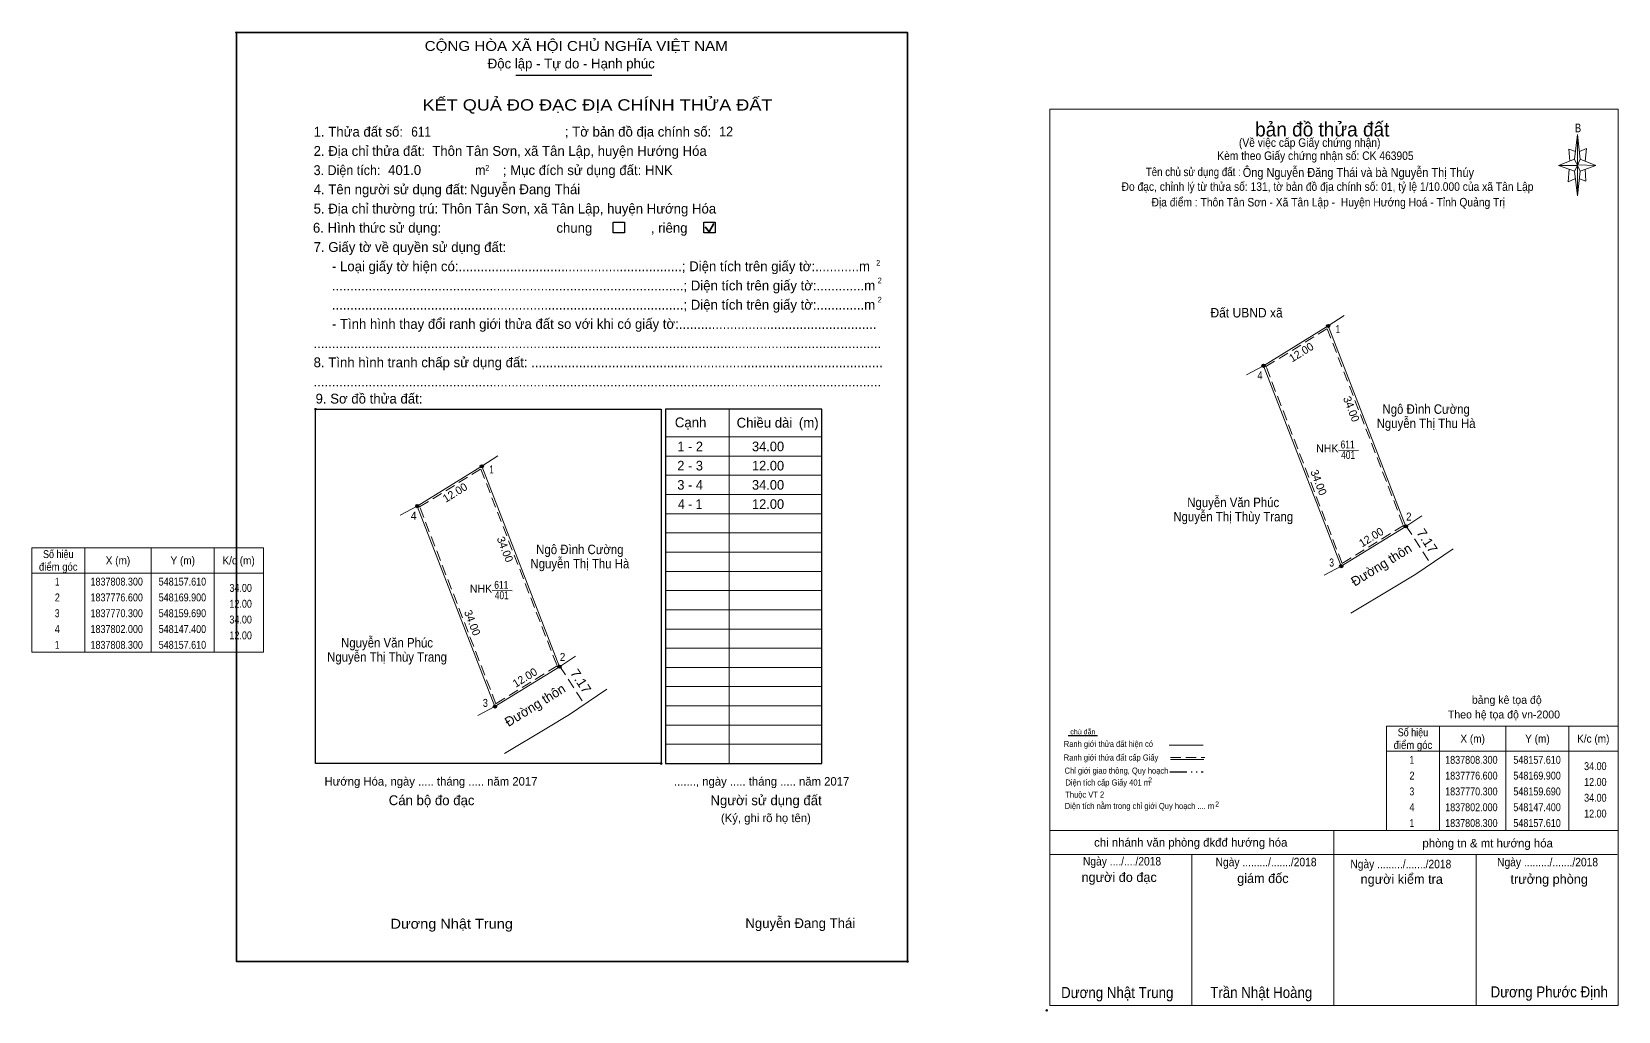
# Model space of a CAD drawing. Header units: metres. Extents: x 548086 to 548747, y 1837721 to 1837877.
# Drawn here: x 548086.4 to 548337.5, y 1837722.1 to 1837877 of the extents above; entities that cross this region are included whole.
import ezdxf
from ezdxf.enums import TextEntityAlignment as Align

# ---------------------------------------------------------------- set-up
doc = ezdxf.new("R2010")
doc.units = ezdxf.units.M
doc.header["$LTSCALE"] = 0.54
doc.header["$PDMODE"] = 32
doc.header["$PDSIZE"] = 0.27
doc.linetypes.add('DASH_DOUBLE_DOT', pattern=[9.2, 5, -1.2, 0.3, -1.2, 0.3, -1.2])
doc.linetypes.add('MEDIUM_DASHED', pattern=[4.5, 3, -1.5])
for name, color, linetype, lineweight in [('1', 7, 'Continuous', 13), ('10', 7, 'Continuous', 13), ('11', 7, 'Continuous', 25), ('2', 7, 'Continuous', 35), ('27', 7, 'Continuous', 13), ('4', 7, 'Continuous', 13), ('50', 7, 'Continuous', 25), ('63', 7, 'Continuous', 13), ('8', 7, 'Continuous', 13)]:
    doc.layers.add(name, color=color, linetype=linetype, lineweight=lineweight)
for name, color, linetype in [('36', 7, 'Continuous'), ('48', 7, 'Continuous'), ('52', 7, 'Continuous'), ('6', 7, 'Continuous'), ('9', 7, 'Continuous')]:
    doc.layers.add(name, color=color, linetype=linetype)

msp = doc.modelspace()

# ---------------------------------------------------------------- hatches: boundary and pattern name
at = {"layer": '11'}
for points in [[(548157.8633, 1837808.3, 1), (548157.3567, 1837808.3, 1)], [(548147.6533, 1837802, 1), (548147.1467, 1837802, 1)], [(548147.6533, 1837802, 1), (548147.1467, 1837802, 1)], [(548170.1533, 1837776.6, 1), (548169.6467, 1837776.6, 1)], [(548159.9433, 1837770.3, 1), (548159.4367, 1837770.3, 1)]]:
    msp.add_hatch(color=256, dxfattribs=at).paths.add_polyline_path(points)
at = {"layer": '8'}
for points in [[(548291.8233, 1837830.5, 1), (548291.3167, 1837830.5, 1)], [(548281.6133, 1837824.2, 1), (548281.1067, 1837824.2, 1)], [(548281.6133, 1837824.2, 1), (548281.1067, 1837824.2, 1)], [(548304.1133, 1837798.8, 1), (548303.6067, 1837798.8, 1)], [(548293.9033, 1837792.5, 1), (548293.3967, 1837792.5, 1)]]:
    msp.add_hatch(color=256, dxfattribs=at).paths.add_polyline_path(points)

# ---------------------------------------------------------------- linework, layer by layer
at = {"layer": '1', "lineweight": 25}
for p, q in [((548163.01, 1837870.16), (548184.5, 1837870.16)), ((548211.46, 1837817.34), (548186.71, 1837817.34)), ((548186.71, 1837817.34), (548186.71, 1837813.65)), ((548211.46, 1837761.28), (548211.46, 1837817.34)), ((548186.71, 1837813.65), (548186.71, 1837766.88)), ((548186.71, 1837766.88), (548186.71, 1837761.28))]:
    msp.add_line(p, q, dxfattribs=at)
at = {"layer": '1', "lineweight": 35}
for p, q in [((548192.98, 1837846.15), (548193.58, 1837845.36)), ((548193.58, 1837845.36), (548194.32, 1837846.68))]:
    msp.add_line(p, q, dxfattribs=at)
at = {"layer": '1'}
for p, q in [((548196.77, 1837817.34), (548196.77, 1837761.28)), ((548186.71, 1837812.96), (548189.79, 1837812.96)), ((548189.79, 1837812.96), (548203.72, 1837812.96)), ((548203.72, 1837812.96), (548211.46, 1837812.96)), ((548186.71, 1837809.92), (548189.79, 1837809.92)), ((548189.79, 1837809.92), (548203.72, 1837809.92)), ((548203.72, 1837809.92), (548211.46, 1837809.92)), ((548186.71, 1837806.88), (548189.79, 1837806.88)), ((548189.79, 1837806.88), (548203.72, 1837806.88)), ((548203.72, 1837806.88), (548211.46, 1837806.88)), ((548186.71, 1837803.84), (548189.79, 1837803.84)), ((548189.79, 1837803.84), (548203.72, 1837803.84)), ((548203.72, 1837803.84), (548211.46, 1837803.84)), ((548186.71, 1837800.8), (548189.79, 1837800.8)), ((548189.79, 1837800.8), (548203.72, 1837800.8)), ((548203.72, 1837800.8), (548211.46, 1837800.8)), ((548186.71, 1837797.76), (548189.79, 1837797.76)), ((548189.79, 1837797.76), (548203.72, 1837797.76)), ((548203.72, 1837797.76), (548211.46, 1837797.76)), ((548186.71, 1837794.72), (548189.79, 1837794.72)), ((548189.79, 1837794.72), (548203.72, 1837794.72)), ((548203.72, 1837794.72), (548211.46, 1837794.72)), ((548186.71, 1837791.68), (548189.79, 1837791.68)), ((548189.79, 1837791.68), (548203.72, 1837791.68)), ((548203.72, 1837791.68), (548211.46, 1837791.68)), ((548186.71, 1837788.64), (548189.79, 1837788.64)), ((548189.79, 1837788.64), (548203.72, 1837788.64)), ((548203.72, 1837788.64), (548211.46, 1837788.64)), ((548186.71, 1837785.6), (548189.79, 1837785.6)), ((548189.79, 1837785.6), (548203.72, 1837785.6)), ((548203.72, 1837785.6), (548211.46, 1837785.6)), ((548186.71, 1837782.56), (548189.79, 1837782.56)), ((548189.79, 1837782.56), (548203.72, 1837782.56)), ((548203.72, 1837782.56), (548211.46, 1837782.56)), ((548186.71, 1837779.52), (548189.79, 1837779.52)), ((548189.79, 1837779.52), (548203.72, 1837779.52)), ((548203.72, 1837779.52), (548211.46, 1837779.52)), ((548186.71, 1837776.48), (548189.79, 1837776.48)), ((548189.79, 1837776.48), (548203.72, 1837776.48)), ((548203.72, 1837776.48), (548211.46, 1837776.48)), ((548186.71, 1837773.44), (548189.79, 1837773.44)), ((548189.79, 1837773.44), (548203.72, 1837773.44)), ((548203.72, 1837773.44), (548211.46, 1837773.44)), ((548186.71, 1837770.4), (548189.79, 1837770.4)), ((548189.79, 1837770.4), (548203.72, 1837770.4)), ((548203.72, 1837770.4), (548211.46, 1837770.4)), ((548186.71, 1837767.36), (548189.79, 1837767.36)), ((548189.79, 1837767.36), (548203.72, 1837767.36)), ((548203.72, 1837767.36), (548211.46, 1837767.36)), ((548186.71, 1837764.32), (548203.72, 1837764.32)), ((548203.72, 1837764.32), (548211.46, 1837764.32))]:
    msp.add_line(p, q, dxfattribs=at)
at = {"layer": '1', "lineweight": 25}
msp.add_lwpolyline([(548186, 1837766.88), (548186, 1837761.28), (548131.3, 1837761.28), (548131.3, 1837817.32), (548186, 1837817.32), (548186, 1837813.65)], close=True, dxfattribs=at)
at = {"layer": '1'}
msp.add_lwpolyline([(548157.61, 1837808.3), (548169.9, 1837776.6), (548159.69, 1837770.3), (548147.4, 1837802)], close=True, dxfattribs=at)
at = {"layer": '1', "lineweight": 25}
msp.add_lwpolyline([(548186.71, 1837761.28), (548211.46, 1837761.28), (548211.46, 1837761.83)], dxfattribs=at)
at = {"layer": '1'}
for p in [(548118.78, 1837876.9), (548131.3, 1837817.32), (548186, 1837761.28), (548225.01, 1837729.97)]:
    msp.add_point(p, dxfattribs=at)
at = {"layer": '10', "linetype": 'MEDIUM_DASHED'}
msp.add_line((548169.96, 1837776.64), (548173.89, 1837770.63), dxfattribs=at)
at = {"layer": '10'}
msp.add_line((548171.51, 1837769.03), (548177.42, 1837773.02), dxfattribs=at)
msp.add_lwpolyline([(548147.4, 1837802), (548157.61, 1837808.3), (548169.9, 1837776.6), (548159.69, 1837770.3)], close=True, dxfattribs=at)
at = {"layer": '10', "linetype": 'MEDIUM_DASHED'}
msp.add_lwpolyline([(548147.77, 1837801.88), (548157.46, 1837807.86), (548169.53, 1837776.72), (548159.84, 1837770.74)], close=True, dxfattribs=at)
at = {"layer": '10'}
msp.add_lwpolyline([(548161.21, 1837762.88), (548167.91, 1837766.88), (548171.51, 1837769.03)], dxfattribs=at)
at = {"layer": '11'}
for centre in [(548157.61, 1837808.3), (548147.4, 1837802), (548147.4, 1837802), (548169.9, 1837776.6), (548159.69, 1837770.3)]:
    msp.add_circle(centre, 0.2533, dxfattribs=at)
at = {"layer": '2'}
msp.add_lwpolyline([(548118.78, 1837876.9), (548225.01, 1837876.9), (548225.01, 1837729.97), (548118.78, 1837729.97)], close=True, dxfattribs=at)
at = {"layer": '27'}
for p, q in [((548157.61, 1837808.3), (548160.15, 1837809.96)), ((548147.4, 1837802), (548144.71, 1837800.59)), ((548169.9, 1837776.6), (548172.44, 1837778.26)), ((548159.69, 1837770.3), (548157, 1837768.89))]:
    msp.add_line(p, q, dxfattribs=at)
at = {"layer": '4'}
for p, q in [((548330.55, 1837856.88), (548331.05, 1837860.78)), ((548330.55, 1837854.98), (548328.05, 1837855.88)), ((548331.45, 1837854.98), (548331.05, 1837851.08)), ((548331.45, 1837856.88), (548333.95, 1837855.88)), ((548332.25, 1837855.28), (548332.35, 1837853.38)), ((548332.35, 1837853.38), (548331.35, 1837853.78)), ((548266.43, 1837764.17), (548271.81, 1837764.17)), ((548266.63, 1837761.93), (548271.9, 1837761.93)), ((548247.5, 1837750.71), (548337.5, 1837750.71)), ((548247.5, 1837750.71), (548337.5, 1837750.71)), ((548247.5, 1837750.71), (548337.5, 1837750.71)), ((548292.5, 1837723.01), (548292.5, 1837750.71)), ((548247.5, 1837746.91), (548337.3, 1837746.91)), ((548270, 1837723.01), (548270, 1837746.91)), ((548315, 1837723.01), (548315, 1837746.91)), ((548337.5, 1837723.01), (548247.5, 1837723.01))]:
    msp.add_line(p, q, dxfattribs=at)
at = {"layer": '4', "lineweight": 25}
msp.add_line((548255.05, 1837765.66), (548250.43, 1837765.66), dxfattribs=at)
at = {"layer": '4', "linetype": 'MEDIUM_DASHED'}
msp.add_line((548266.63, 1837762.25), (548272.07, 1837762.25), dxfattribs=at)
at = {"layer": '4', "linetype": 'DASH_DOUBLE_DOT', "lineweight": 25}
msp.add_line((548266.53, 1837759.96), (548271.77, 1837759.96), dxfattribs=at)
at = {"layer": '4'}
for points in [[(548247.5, 1837864.81), (548337.5, 1837864.81), (548337.5, 1837723.01), (548247.5, 1837723.01)], [(548331.05, 1837860.78), (548331.45, 1837856.88), (548331.05, 1837855.88)], [(548331.05, 1837855.88), (548328.05, 1837855.88), (548330.55, 1837856.88), (548331.45, 1837854.98), (548333.95, 1837855.88), (548331.05, 1837855.98)], [(548331.05, 1837855.88), (548331.05, 1837851.08), (548330.55, 1837854.98)]]:
    msp.add_lwpolyline(points, close=True, dxfattribs=at)
for points in [[(548330.75, 1837858.08), (548329.65, 1837858.48), (548329.85, 1837856.58)], [(548331.35, 1837858.08), (548332.45, 1837858.58), (548332.25, 1837856.58)], [(548331.05, 1837855.88), (548330.55, 1837856.88), (548328.05, 1837855.88)], [(548329.75, 1837855.28), (548329.55, 1837853.28), (548330.65, 1837853.78)], [(548331.05, 1837855.88), (548331.45, 1837854.98), (548333.95, 1837855.88)]]:
    msp.add_lwpolyline(points, dxfattribs=at)
msp.add_point((548247.03, 1837722.23), dxfattribs=at)
at = {"layer": '50'}
for points in [[(548178.38, 1837846.93), (548180.21, 1837846.93), (548180.21, 1837845.23), (548178.38, 1837845.23)], [(548192.74, 1837846.93), (548194.56, 1837846.93), (548194.56, 1837845.23), (548192.74, 1837845.23)]]:
    msp.add_lwpolyline(points, close=True, dxfattribs=at)
at = {"layer": '63'}
for p, q in [((548094.77, 1837795.4), (548094.77, 1837778.9)), ((548105.27, 1837795.4), (548105.27, 1837778.9)), ((548115.27, 1837795.4), (548115.27, 1837778.9)), ((548086.37, 1837791.4), (548123.07, 1837791.4)), ((548159.25, 1837788.64), (548162.42, 1837788.59)), ((548309.2, 1837767.21), (548309.2, 1837750.71)), ((548319.7, 1837767.21), (548319.7, 1837750.71)), ((548329.7, 1837767.21), (548329.7, 1837750.71)), ((548300.8, 1837763.21), (548337.5, 1837763.21))]:
    msp.add_line(p, q, dxfattribs=at)
for points in [[(548086.37, 1837795.4), (548123.07, 1837795.4), (548123.07, 1837778.9), (548086.37, 1837778.9)], [(548300.8, 1837767.21), (548337.5, 1837767.21), (548337.5, 1837750.71), (548300.8, 1837750.71)]]:
    msp.add_lwpolyline(points, close=True, dxfattribs=at)
at = {"layer": '8'}
for p, q in [((548291.57, 1837830.5), (548294.11, 1837832.16)), ((548281.36, 1837824.2), (548278.67, 1837822.79)), ((548293.21, 1837810.84), (548296.38, 1837810.79)), ((548303.86, 1837798.8), (548306.4, 1837800.46)), ((548305.47, 1837791.23), (548311.38, 1837795.22)), ((548293.65, 1837792.5), (548290.96, 1837791.09))]:
    msp.add_line(p, q, dxfattribs=at)
at = {"layer": '8', "linetype": 'MEDIUM_DASHED'}
msp.add_line((548303.92, 1837798.84), (548307.85, 1837792.83), dxfattribs=at)
at = {"layer": '8'}
for points in [[(548281.36, 1837824.2), (548291.57, 1837830.5), (548303.86, 1837798.8), (548293.65, 1837792.5)], [(548291.57, 1837830.5), (548303.86, 1837798.8), (548293.65, 1837792.5), (548281.36, 1837824.2)]]:
    msp.add_lwpolyline(points, close=True, dxfattribs=at)
at = {"layer": '8', "linetype": 'MEDIUM_DASHED'}
msp.add_lwpolyline([(548281.73, 1837824.08), (548291.42, 1837830.06), (548303.49, 1837798.92), (548293.8, 1837792.94)], close=True, dxfattribs=at)
at = {"layer": '8'}
msp.add_lwpolyline([(548295.17, 1837785.08), (548301.87, 1837789.08), (548305.47, 1837791.23)], dxfattribs=at)
at = {"layer": '8', "lineweight": 25}
for centre in [(548291.57, 1837830.5), (548281.36, 1837824.2), (548281.36, 1837824.2), (548303.86, 1837798.8), (548293.65, 1837792.5)]:
    msp.add_circle(centre, 0.2533, dxfattribs=at)

# ---------------------------------------------------------------- texts
at = {"layer": '1'}
for s, height, width, p in [('CỘNG HÒA XÃ HỘI CHỦ NGHĨA VIỆT NAM', 1.56, 1.15, (548148.57, 1837874.01)), ('3. Diện tích:', 1.56, 0.95, (548130.99, 1837854.36)), ('m', 1.56, 0.95, (548156.54, 1837854.36)), ('2', 0.8916, 0.9, (548158.15, 1837855.07)), ('2', 0.8916, 0.9, (548220.03, 1837840.03)), ('2', 0.8916, 0.9, (548220.27, 1837837.25)), ('2', 0.8916, 0.9, (548220.27, 1837834.21)), ('Dương Nhật Trung', 1.56, 1.1, (548143.16, 1837735.16))]:
    msp.add_text(s, height=height, dxfattribs=dict(at, width=width)).set_placement(p)
for s, height, p in [('Độc lập - Tự do - Hạnh phúc', 1.56, (548158.55, 1837871.23)), ('1. Thửa đất số:', 1.56, (548130.99, 1837860.44)), ('; Tờ bản đồ địa chính số:', 1.56, (548170.76, 1837860.45)), ('2. Địa chỉ thửa đất:', 1.56, (548130.99, 1837857.4)), ('; Mục đích sử dụng đất: HNK', 1.56, (548160.94, 1837854.36)), ('4. Tên người sử dụng đất:', 1.56, (548130.99, 1837851.32)), ('5. Địa chỉ thường trú: Thôn Tân Sơn, xã Tân Lập, huyện Hướng Hóa', 1.56, (548130.99, 1837848.28)), ('chung                , riêng', 1.56, (548169.42, 1837845.24)), ('7. Giấy tờ về quyền sử dụng đất:', 1.56, (548130.99, 1837842.2)), ('     - Loại giấy tờ hiện có:.............................................................; Diện tích trên giấy tờ:............m', 1.56, (548130.99, 1837839.16)), ('     ................................................................................................; Diện tích trên giấy tờ:.............m', 1.56, (548130.99, 1837836.12)), ('     ................................................................................................; Diện tích trên giấy tờ:.............m', 1.56, (548130.99, 1837833.08)), ('     - Tình hình thay đổi ranh giới thửa đất so với khi có giấy tờ:......................................................', 1.56, (548130.99, 1837830.04)), ('...........................................................................................................................................................', 1.56, (548130.99, 1837827)), ('8. Tình hình tranh chấp sử dụng đất: ................................................................................................', 1.56, (548130.99, 1837823.96)), ('...........................................................................................................................................................', 1.56, (548130.99, 1837820.92)), ('9. Sơ đồ thửa đất:', 1.56, (548131.3, 1837818.22)), ('Cạnh', 1.56, (548188.17, 1837814.46)), ('Chiều dài', 1.56, (548197.95, 1837814.41)), ('(m)', 1.56, (548207.8, 1837814.43)), ('Hướng Hóa, ngày ..... tháng ..... năm 2017', 1.338, (548132.72, 1837757.79)), ('......., ngày ..... tháng ..... năm 2017', 1.338, (548188.03, 1837757.79)), ('Cán bộ đo đạc', 1.56, (548142.88, 1837754.69)), ('Người sử dụng đất', 1.56, (548193.8, 1837754.69)), ('(Ký, ghi rõ họ tên)', 1.338, (548195.47, 1837752.01))]:
    msp.add_text(s, height=height, dxfattribs=at).set_placement(p)
for s, height, width, p in [('KẾT QUẢ ĐO ĐẠC ĐỊA CHÍNH THỬA ĐẤT', 1.783, 1.2, (548175.925, 1837864.57)), ('611', 1.25, 0.8, (548160.7, 1837788.92)), ('401', 1.25, 0.8, (548160.78, 1837787.27))]:
    msp.add_text(s, height=height, dxfattribs=dict(at, width=width)).set_placement(p, align=Align.CENTER)
msp.add_text('NHK', height=1.25, dxfattribs=at).set_placement((548157.475, 1837788.31), align=Align.CENTER)
at = {"layer": '10', "width": 1.05}
msp.add_text('7.17', height=1.5, rotation=303.2, dxfattribs=at).set_placement((548171.53, 1837775.61))
at = {"layer": '10'}
msp.add_text('Đường thôn', height=1.5, rotation=31.676, dxfattribs=at).set_placement((548161.83, 1837767.04))
at = {"layer": '36', "width": 0.9}
for s, p in [('Ngô Đình Cường', (548173.135, 1837794.4)), ('Nguyễn Thị Thu Hà', (548173.135, 1837792.15)), ('Nguyễn Văn Phúc', (548142.61, 1837779.64)), ('Nguyễn Thị Thùy Trang', (548142.61, 1837777.39))]:
    msp.add_text(s, height=1.5, dxfattribs=at).set_placement(p, align=Align.CENTER)
at = {"layer": '4'}
for s, height, p in [('bản đồ thửa đất', 2.25, (548290.645, 1837860.47)), ('bảng kê tọa độ', 1.25, (548319.855, 1837770.73)), ('Theo hệ tọa độ vn-2000', 1.25, (548319.405, 1837768.41)), ('chi nhánh văn phòng đkđđ hướng hóa', 1.35, (548269.83, 1837748.13)), ('phòng tn & mt hướng hóa', 1.35, (548316.825, 1837748.01)), ('người đo đạc', 1.5, (548258.495, 1837742.55)), ('giám đốc', 1.5, (548281.245, 1837742.37)), ('người kiểm tra', 1.5, (548303.225, 1837742.25)), ('trưởng phòng', 1.5, (548326.565, 1837742.25))]:
    msp.add_text(s, height=height, dxfattribs=at).set_placement(p, align=Align.CENTER)
for s, height, width, p in [('B', 1.378, 0.8, (548331.13, 1837861.13)), ('(Về việc cấp Giấy chứng nhận)', 1.35, 0.9, (548288.655, 1837858.83)), ('Kèm theo Giấy chứng nhận số: CK 463905', 1.35, 0.9, (548289.565, 1837856.75)), ('Tên chủ sử dụng đất :', 1.35, 0.85, (548270.225, 1837854.2)), ('Đo đạc, chỉnh lý từ thửa số: 131, tờ bản đồ địa chính số: 01, tỷ lệ 1/10.000 của xã Tân Lập', 1.35, 0.9, (548291.48, 1837851.87)), ('Địa điểm : Thôn Tân Sơn - Xã Tân Lập -  Huyện Hướng Hoá - Tỉnh Quảng Trị ', 1.35, 0.9, (548291.825, 1837849.4)), ('chú dẫn', 0.7999, 1.05, (548252.75, 1837765.9)), ('Ranh giới thửa đất hiện có ', 0.96, 0.9, (548256.955, 1837763.9)), ('Ranh giới thửa đất cấp Giấy', 0.96, 0.9, (548257.21, 1837761.75)), ('Chỉ giới giao thông, Quy hoạch', 0.96, 0.9, (548258.07, 1837759.68)), ('Thuộc VT 2', 0.96, 0.9, (548253.045, 1837755.89)), ('Diện tích cấp Giấy 401 m', 0.96, 0.9, (548256.7, 1837757.8)), ('2', 0.8, 0.8, (548263.41, 1837758.3)), ('Diện tích nằm trong chỉ giới Quy hoạch .... m', 0.96, 0.9, (548261.715, 1837754.09)), ('2', 0.8, 0.8, (548274, 1837754.47)), ('Ngày ..../..../2018', 1.35, 0.9, (548258.95, 1837745.15)), ('Ngày ........./......./2018', 1.35, 0.9, (548281.75, 1837745.02)), ('Ngày ........./......./2018', 1.35, 0.9, (548303.08, 1837744.71)), ('Ngày ........./......./2018', 1.35, 0.9, (548326.31, 1837745.01)), ('Dương Nhật Trung', 1.75, 0.9, (548258.195, 1837724.18)), ('Trần Nhật Hoàng', 1.75, 0.9, (548280.99, 1837724.19)), ('Dương Phước Định', 1.75, 0.9, (548326.575, 1837724.28))]:
    msp.add_text(s, height=height, dxfattribs=dict(at, width=width)).set_placement(p, align=Align.CENTER)
at = {"layer": '4', "width": 0.9}
msp.add_text('Ông Nguyễn Đăng Thái và bà Nguyễn Thị Thúy', height=1.44, dxfattribs=at).set_placement((548278.06, 1837854.06))
at = {"layer": '48'}
msp.add_text('6. Hình thức sử dụng:', height=1.56, dxfattribs=at).set_placement((548130.88, 1837845.25))
at = {"layer": '52'}
for s, p in [('1 - 2', (548190.59, 1837810.68)), ('34.00', (548202.92, 1837810.68)), ('2 - 3', (548190.585, 1837807.64)), ('12.00', (548202.92, 1837807.64)), ('3 - 4', (548190.59, 1837804.6)), ('34.00', (548202.92, 1837804.6)), ('12.00', (548202.92, 1837801.56))]:
    msp.add_text(s, height=1.52, dxfattribs=at).set_placement(p, align=Align.CENTER)
at = {"layer": '52', "width": 0.95}
msp.add_text('4 - 1', height=1.52, dxfattribs=at).set_placement((548190.595, 1837801.56), align=Align.CENTER)
at = {"layer": '6'}
for s, width, p in [('611', 0.9, (548146.44, 1837860.45)), ('12', 0.95, (548195.18, 1837860.47))]:
    msp.add_text(s, height=1.56, dxfattribs=dict(at, width=width)).set_placement(p)
for s, p in [('Thôn Tân Sơn, xã Tân Lập, huyện Hướng Hóa', (548149.77, 1837857.4)), ('401.0', (548142.78, 1837854.38)), ('Nguyễn Đang Thái', (548155.79, 1837851.34)), ('Nguyễn Đang Thái', (548199.33, 1837735.25))]:
    msp.add_text(s, height=1.56, dxfattribs=at).set_placement(p)
at = {"layer": '63'}
for s, rotation, p in [('12.00', 31.676, (548153.6918, 1837803.605)), ('34.00', 291.191, (548160.714, 1837794.9309)), ('34.00', 291.191, (548155.534, 1837783.3209)), ('12.00', 31.676, (548164.7618, 1837774.345))]:
    msp.add_text(s, height=1.25, rotation=rotation, dxfattribs=at).set_placement(p, align=Align.CENTER)
for s, width, p in [('Số hiệu', 0.85, (548090.57, 1837793.78)), ('điểm góc', 0.9, (548090.57, 1837791.78)), ('X (m)', 0.95, (548100.02, 1837792.78)), ('Y (m)', 0.95, (548110.275, 1837792.78)), ('K/c (m)', 0.95, (548119.115, 1837792.78)), (' 1', 0.75, (548090.22, 1837789.43)), ('1837808.300', 0.85, (548099.82, 1837789.43)), ('548157.610', 0.85, (548110.22, 1837789.43)), (' 2', 0.85, (548090.225, 1837786.93)), ('1837776.600', 0.85, (548099.82, 1837786.93)), ('548169.900', 0.85, (548110.22, 1837786.93)), (' 3', 0.8, (548090.215, 1837784.43)), ('1837770.300', 0.85, (548099.82, 1837784.43)), ('548159.690', 0.85, (548110.22, 1837784.43)), (' 4', 0.85, (548090.22, 1837781.93)), ('1837802.000', 0.85, (548099.82, 1837781.93)), ('548147.400', 0.85, (548110.22, 1837781.93)), (' 1', 0.75, (548090.22, 1837779.43)), ('1837808.300', 0.85, (548099.82, 1837779.43)), ('548157.610', 0.85, (548110.22, 1837779.43)), ('Số hiệu', 0.85, (548305, 1837765.59)), ('điểm góc', 0.9, (548305, 1837763.59)), ('X (m)', 0.95, (548314.45, 1837764.59)), ('Y (m)', 0.95, (548324.705, 1837764.59)), ('K/c (m)', 0.95, (548333.545, 1837764.59)), (' 1', 0.75, (548304.65, 1837761.24)), ('1837808.300', 0.85, (548314.25, 1837761.24)), ('548157.610', 0.85, (548324.65, 1837761.24)), (' 2', 0.85, (548304.655, 1837758.74)), ('1837776.600', 0.85, (548314.25, 1837758.74)), ('548169.900', 0.85, (548324.65, 1837758.74)), (' 3', 0.8, (548304.645, 1837756.24)), ('1837770.300', 0.85, (548314.25, 1837756.24)), ('548159.690', 0.85, (548324.65, 1837756.24)), (' 4', 0.85, (548304.65, 1837753.74)), ('1837802.000', 0.85, (548314.25, 1837753.74)), ('548147.400', 0.85, (548324.65, 1837753.74)), (' 1', 0.75, (548304.65, 1837751.24)), ('1837808.300', 0.85, (548314.25, 1837751.24)), ('548157.610', 0.85, (548324.65, 1837751.24))]:
    msp.add_text(s, height=1.25, dxfattribs=dict(at, width=width)).set_placement(p, align=Align.CENTER)
at = {"layer": '63', "width": 0.85}
for s, p in [('34.00', (548121.22, 1837788.43)), ('12.00', (548121.22, 1837785.93)), ('34.00', (548121.22, 1837783.43)), ('12.00', (548121.22, 1837780.93)), ('34.00', (548335.65, 1837760.24)), ('12.00', (548335.65, 1837757.74)), ('34.00', (548335.65, 1837755.24)), ('12.00', (548335.65, 1837752.74))]:
    msp.add_text(s, height=1.25, dxfattribs=at).set_placement(p, align=Align.RIGHT)
at = {"layer": '8'}
for s, height, width, p in [('Đất UBND xã', 1.5, 0.95, (548278.665, 1837831.84)), ('1', 1.267, 0.75, (548293.11, 1837829.37)), ('4', 1.267, 0.9, (548280.785, 1837822.05)), ('Ngô Đình Cường', 1.5, 0.9, (548307.09, 1837816.6)), ('Nguyễn Thị Thu Hà', 1.5, 0.9, (548307.085, 1837814.35)), ('611', 1.25, 0.8, (548294.66, 1837811.12)), ('401', 1.25, 0.8, (548294.74, 1837809.47)), ('Nguyễn Văn Phúc', 1.5, 0.9, (548276.555, 1837801.84)), ('Nguyễn Thị Thùy Trang', 1.5, 0.9, (548276.555, 1837799.59)), ('2', 1.267, 0.9, (548304.35, 1837799.71)), ('3', 1.267, 0.8, (548292.13, 1837792.44))]:
    msp.add_text(s, height=height, dxfattribs=dict(at, width=width)).set_placement(p, align=Align.CENTER)
for s, rotation, p in [('12.00', 31.676, (548287.6518, 1837825.805)), ('34.00', 291.191, (548294.674, 1837817.1309)), ('34.00', 291.191, (548289.494, 1837805.5209)), ('12.00', 31.676, (548298.7218, 1837796.545))]:
    msp.add_text(s, height=1.25, rotation=rotation, dxfattribs=at).set_placement(p, align=Align.CENTER)
msp.add_text('NHK', height=1.25, dxfattribs=at).set_placement((548291.435, 1837810.51), align=Align.CENTER)
at = {"layer": '8', "width": 1.05}
msp.add_text('7.17', height=1.5, rotation=303.2, dxfattribs=at).set_placement((548305.49, 1837797.81))
at = {"layer": '8'}
msp.add_text('Đường thôn', height=1.5, rotation=31.676, dxfattribs=at).set_placement((548295.79, 1837789.24))
at = {"layer": '9'}
for s, width, p in [('1', 0.75, (548159.16, 1837807.17)), ('4', 0.95, (548146.83, 1837799.85)), ('2', 0.9, (548170.395, 1837777.51)), ('3', 0.85, (548158.175, 1837770.24))]:
    msp.add_text(s, height=1.267, dxfattribs=dict(at, width=width)).set_placement(p, align=Align.CENTER)

doc.saveas('drawing.dxf')
